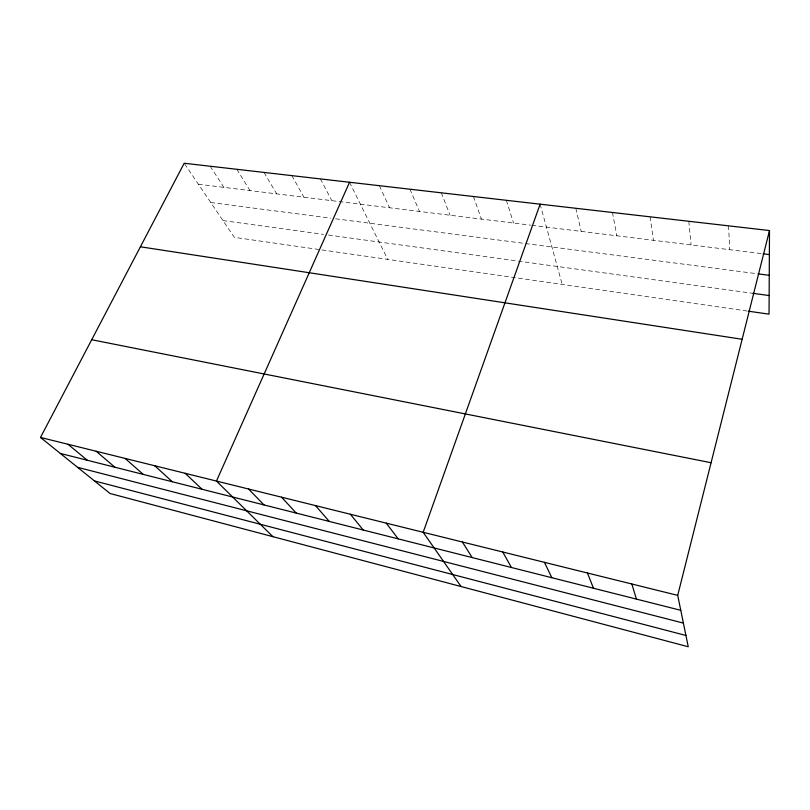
<?xml version="1.0" encoding="UTF-8"?>
<svg xmlns="http://www.w3.org/2000/svg" width="810" height="810" viewBox="0 0 810 810"><rect width="100%" height="100%" fill="white"/><g stroke="black" fill="none" stroke-linecap="round" stroke-linejoin="round"><path stroke-width="0.61" stroke-dasharray="4.05 3.04" d="M198.369 184.214L530.59 225.15M531.805 225.302L761.926 253.662M210.762 202.52L330.652 218.143M335.623 218.791L756.793 273.699M222.973 220.563L323.575 234.373M328.495 235.042L752.854 293.311M747.053 311L234.323 237.33L184.184 163.245M210.205 166.232L223.904 187.353M236.814 169.29L249.996 190.573M264.03 172.429L276.676 193.863M291.873 175.628L303.952 197.225M320.365 178.909L331.847 200.657M349.535 182.26L387.717 259.362M379.394 185.692L389.59 207.775M409.981 189.206L419.479 211.461M441.318 192.81L450.087 215.227M473.435 196.506L481.423 219.095M506.361 200.293L513.53 223.054M540.118 204.181L562.211 284.442M575.809 208.281L581.195 231.387M612.461 212.493L616.856 235.781M650.116 216.827L653.467 240.297M688.814 221.272L691.062 244.934M728.585 225.848L729.688 249.693"/><path stroke-width="1.21" d="M769.5 230.556L677.707 595.37L688.247 646.755L110.059 493.513L40.5 437.451L184.184 163.245L769.5 230.556L769.034 314.158L748.278 311.172M540.118 204.181L423.174 532.292L461.103 586.551M349.535 182.26L216.452 481.059L272.919 536.686M763.162 253.814L769.368 254.583M758.038 273.861L769.247 275.319M752.854 293.311L769.135 295.549M140.403 246.787L742.142 339.279M91.702 339.734L711.079 462.723M40.5 437.451L677.707 595.37M60.335 453.438L680.764 610.315M77.557 467.319L683.387 623.103M94.446 480.927L685.928 635.465M67.989 444.265L87.298 460.262M96.167 451.251L114.929 467.248M125.074 458.409L143.259 474.407M154.74 465.76L172.297 481.748M185.186 473.313L202.085 489.28M248.569 489.017L264.009 504.944M281.566 497.198L296.217 513.084M315.485 505.602L329.295 521.448M350.365 514.249L363.275 530.044M386.248 523.138L398.206 538.873M462.358 542.001L472.2 557.584M502.767 552.015L511.414 567.496M544.442 562.342L551.823 577.712M587.442 573.004L593.477 588.252M631.84 584.01L636.437 599.106"/></g></svg>
